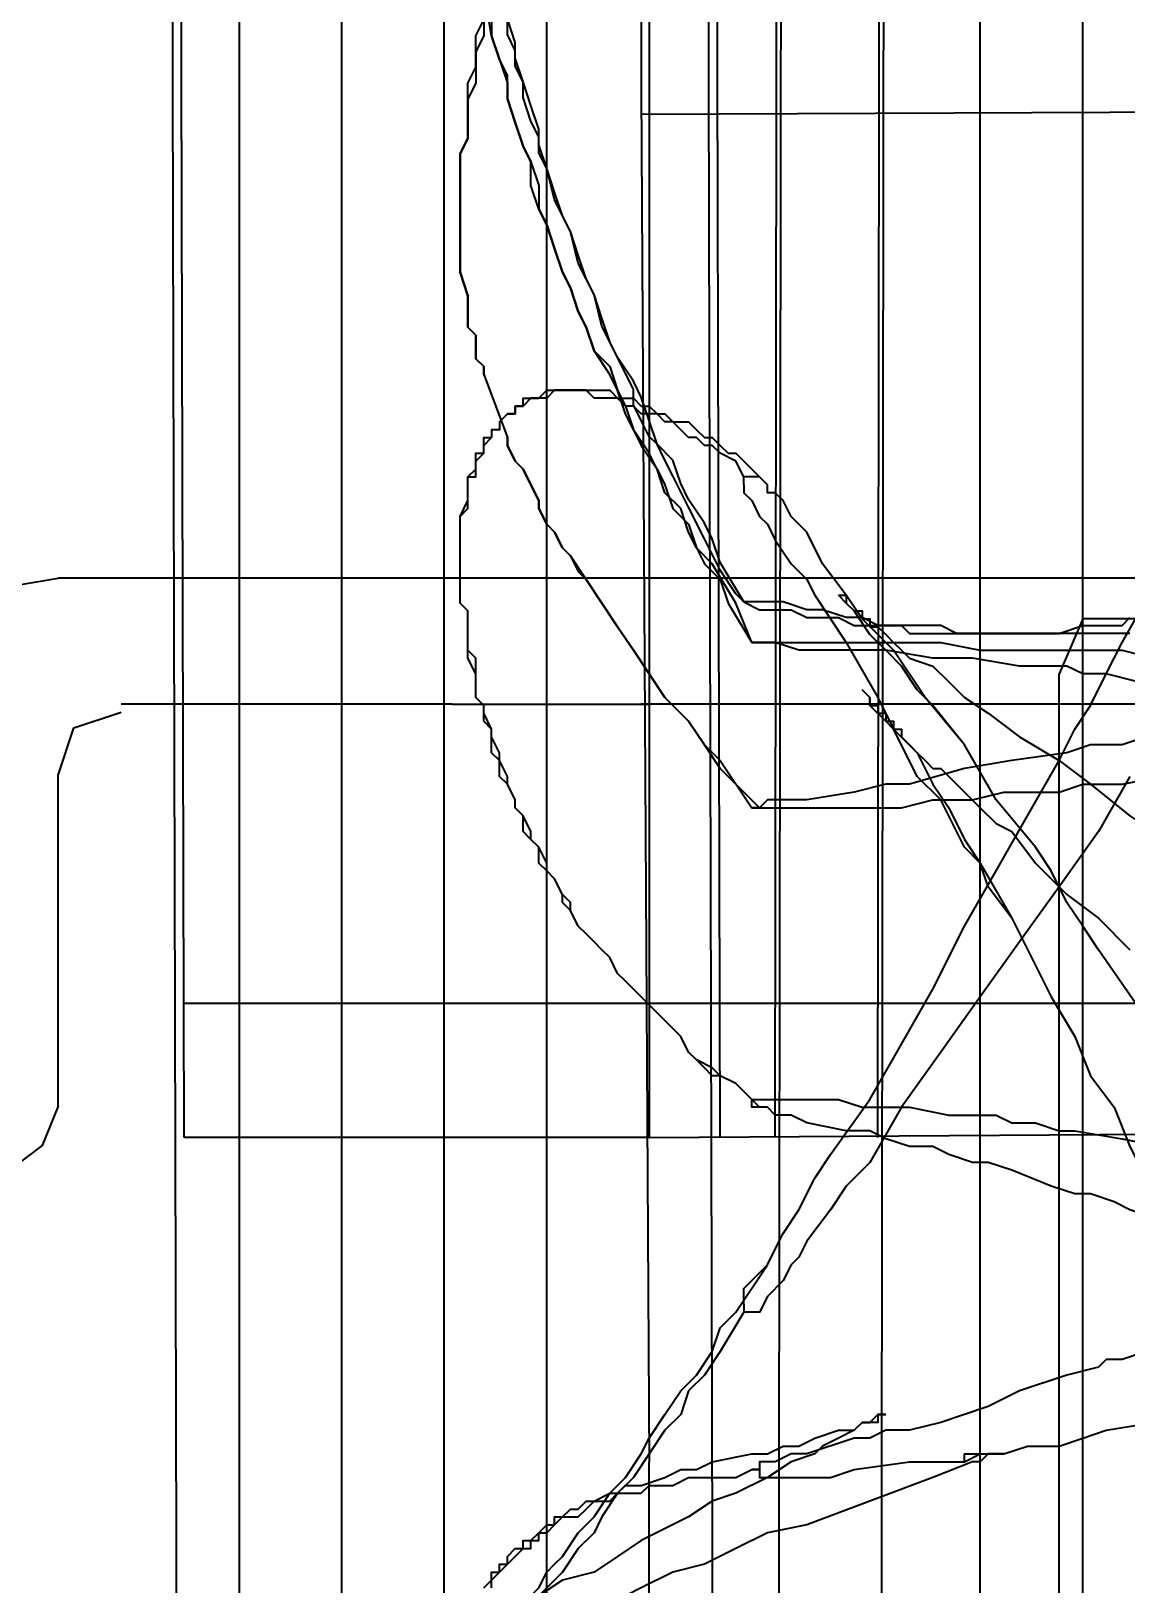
# Model space of a CAD drawing. Header units: millimetres. Extents: x 88585 to 99951, y -167251 to -159927.
# Drawn here: x 91594.8 to 91686.1, y -164252.1 to -164122.7 of the extents above; entities that cross this region are included whole.
import ezdxf

# ---------------------------------------------------------------- set-up
doc = ezdxf.new("R2010")
doc.units = ezdxf.units.MM
doc.header["$LTSCALE"] = 13
doc.layers.add('1', color=4, linetype='Continuous')
doc.layers.add('标注、文本', color=3, linetype='Continuous', lineweight=25)
doc.styles.get("Standard").update_dxf_attribs({"font": 'gbenor.shx', "bigfont": 'gbcbig.shx'})
doc.dimstyles.new('1-15', dxfattribs={"dimscale": 14, "dimtxt": 3.5, "dimasz": 2, "dimexe": 1.5, "dimexo": 0.5, "dimgap": 0.5, "dimtad": 1, "dimtoh": 1, "dimdec": 1, "dimdsep": 46, "dimtxsty": 'Standard', "dimcen": 2.5, "dimclrd": 3, "dimclre": 3, "dimclrt": 3, "dimadec": 0, "dimazin": 2, "dimtfac": 1, "dimtdec": 1, "dimtmove": 0, "dimatfit": 2, "dimfxl": 1, "dimarcsym": 0})

# ---------------------------------------------------------------- blocks, each defined once
blk = doc.blocks.new('A$C6BCA710F')
at = {"layer": '1'}
for points in [[(10.51, 523.3), (9.19, 526.58), (6.57, 528.55), (3.94, 528.55), (1.31, 526.58), (0, 523.3)], [(21.01, 525.93), (19.7, 5.25)], [(59.75, 525.93), (21.01, 525.93)], [(25.61, 525.93), (25.61, 5.25)], [(34.14, 525.93), (34.14, 5.25)], [(42.68, 525.93), (42.68, 5.25)], [(51.21, 525.93), (51.21, 5.25)], [(59.75, 378.85), (59.75, 525.93), (155.61, 525.27)], [(65.66, 525.93), (64.35, 5.25)], [(70.25, 525.93), (70.91, 5.25)], [(78.79, 525.93), (79.45, 5.25)], [(87.33, 525.93), (87.33, 5.25)], [(95.86, 525.93), (95.86, 5.25)], [(10.51, 523.3), (10.51, 495.72)], [(59.75, 514.76), (21.01, 514.76)], [(155.61, 514.76), (59.75, 514.76)], [(10.51, 495.72), (11.82, 491.78), (15.76, 490.47)], [(0, 489.81), (0.66, 485.87), (3.28, 482.59), (6.57, 479.97), (10.51, 479.31)], [(43.33, 489.81), (15.76, 489.81)], [(43.33, 489.81), (59.75, 489.81)], [(208.79, 489.81), (59.09, 489.81)], [(67.63, 481.28), (68.94, 481.94), (70.25, 481.94), (71.57, 481.94), (72.88, 482.59), (74.19, 482.59), (75.51, 482.59), (76.82, 483.25), (78.13, 483.25), (79.45, 483.25), (80.76, 483.25), (81.42, 483.91), (82.73, 483.91), (84.04, 483.91), (85.36, 483.91), (86.67, 483.91), (87.98, 483.91)], [(93.89, 483.91), (91.92, 483.91), (90.61, 483.91), (88.64, 483.91), (87.33, 483.91), (85.36, 483.91), (84.04, 483.25), (82.07, 483.25), (80.76, 483.25), (78.79, 483.25), (77.48, 482.59), (76.16, 482.59), (74.19, 481.94), (72.88, 481.94), (70.91, 481.28), (69.6, 481.28), (68.94, 481.28), (68.29, 481.28), (67.63, 481.28)], [(87.98, 483.91), (89.3, 483.91), (90.61, 483.91), (91.92, 483.91), (93.24, 483.91), (93.89, 483.91), (95.86, 483.25), (96.52, 483.25), (97.17, 483.25), (98.49, 483.25), (99.14, 483.25), (99.8, 482.59)], [(93.89, 483.91), (87.98, 483.91)], [(99.8, 483.91), (97.83, 483.91), (95.86, 483.91), (93.89, 483.91)], [(67.63, 481.28), (66.97, 480.62), (65.66, 478.65), (64.35, 476.03), (63.03, 473.4), (61.72, 470.77), (61.06, 469.46), (60.41, 468.15), (59.75, 467.49), (59.09, 466.18), (58.44, 464.86), (58.44, 463.55), (57.78, 462.24), (57.12, 460.92), (55.81, 458.3), (55.15, 455.67), (53.84, 453.05), (53.18, 450.42), (51.87, 447.79), (51.21, 445.17), (50.56, 443.85), (50.56, 442.54), (49.9, 441.23), (49.24, 439.26), (49.24, 437.94), (48.59, 436.63), (48.59, 435.32), (47.93, 434), (47.93, 432.69)], [(67.63, 481.28), (65.66, 478), (65, 476.03), (64.35, 474.71), (63.03, 472.74), (62.38, 471.43), (61.72, 469.46), (60.41, 468.15), (59.75, 466.18), (59.09, 464.21), (58.44, 462.89), (57.12, 460.92), (56.47, 459.61), (55.81, 457.64), (55.15, 455.67), (54.5, 454.36), (53.84, 452.39), (53.18, 450.42), (52.53, 449.11), (51.87, 447.14), (51.21, 445.17), (50.56, 443.2), (50.56, 441.88), (49.9, 439.91), (49.24, 437.94), (48.59, 435.97), (48.59, 434.66), (47.93, 432.69)], [(53.84, 479.31), (10.51, 479.31)], [(208.79, 479.31), (53.84, 479.31)], [(59.75, 378.85), (59.75, 263.95)], [(103.08, 229.81), (97.17, 221.27), (95.86, 219.3), (94.55, 217.33), (93.24, 214.7), (91.92, 212.73), (88.64, 208.79), (86.01, 204.2)], [(93.89, 315.16), (93.89, 262.63)], [(95.86, 314.51), (95.86, 261.98)], [(89.3, 263.29), (88.64, 263.29), (87.98, 263.29), (87.33, 263.95), (86.67, 263.95), (83.39, 265.26), (78.13, 267.23), (72.88, 269.2), (69.6, 269.86), (66.97, 271.17), (64.35, 272.48), (61.72, 273.14), (59.09, 274.45), (56.47, 275.77), (53.84, 277.08), (51.21, 277.74), (49.9, 278.39), (48.59, 279.05), (47.27, 279.71), (46.62, 280.36), (45.96, 280.36), (45.3, 280.36), (44.65, 280.36), (43.99, 279.71)], [(67.63, 251.47), (65.66, 254.76), (64.35, 256.73), (63.03, 258.04), (62.38, 260.01), (61.06, 261.32), (58.44, 265.26), (57.12, 266.57), (55.81, 268.54), (55.15, 269.86), (53.84, 271.17), (52.53, 273.14), (51.87, 273.8), (51.21, 274.45), (50.56, 275.11), (49.9, 276.42), (49.24, 277.08), (47.93, 277.74), (47.27, 278.39), (46.62, 279.05), (45.96, 279.71), (45.3, 279.71), (44.65, 279.71), (43.99, 279.71)], [(46.62, 274.45), (46.62, 273.8), (47.27, 273.14), (47.93, 272.48), (48.59, 271.83), (49.24, 271.17), (49.9, 271.17), (49.9, 270.51), (50.56, 270.51), (50.56, 269.86), (51.21, 269.86), (51.87, 269.2), (52.53, 268.54), (53.84, 268.54), (54.5, 267.89), (55.15, 267.23), (56.47, 267.23), (57.12, 266.57), (58.44, 266.57), (59.09, 266.57), (59.75, 265.92), (61.06, 265.92), (61.72, 265.92), (63.03, 265.26), (63.69, 265.26), (65, 265.26), (65.66, 265.26), (66.97, 265.26), (68.29, 264.6)], [(45.96, 274.45), (46.62, 273.8), (46.62, 273.14), (47.27, 273.14), (47.27, 272.48), (47.93, 272.48), (47.93, 271.83), (48.59, 271.17), (49.24, 271.17), (49.24, 270.51), (49.9, 270.51), (50.56, 269.86), (51.21, 269.2), (51.87, 269.2), (51.87, 268.54), (52.53, 268.54), (53.18, 267.89), (53.84, 267.89), (54.5, 267.23), (55.15, 267.23), (56.47, 266.57)], [(46.62, 277.74), (47.27, 277.74), (47.93, 277.08), (48.59, 276.42), (49.24, 275.77), (49.9, 275.11), (50.56, 274.45), (51.21, 273.14), (51.87, 272.48), (52.53, 271.83), (53.84, 269.86), (55.15, 268.54), (56.47, 266.57), (57.78, 265.26), (59.09, 263.29), (59.75, 261.98), (61.06, 260.01), (62.38, 258.04), (63.69, 256.73), (65, 254.76), (65.66, 252.79), (66.97, 251.47)], [(79.45, 260.01), (78.79, 260.01), (78.79, 260.67), (78.13, 260.67), (77.48, 260.67), (76.82, 261.32), (75.51, 261.98), (74.19, 262.63), (73.54, 263.29), (71.57, 263.95), (69.6, 265.26), (66.97, 266.57), (65, 267.23), (63.03, 268.54), (59.09, 270.51), (57.12, 271.83), (55.15, 273.14), (52.53, 273.8), (50.56, 275.11), (49.9, 275.77), (48.59, 276.42), (47.93, 277.08), (47.27, 277.74), (46.62, 277.74)], [(77.48, 199.6), (78.13, 200.26), (78.13, 200.92), (78.79, 200.92), (78.79, 201.57), (79.45, 201.57), (79.45, 202.23), (80.1, 202.23), (80.1, 202.89), (80.76, 202.89), (80.76, 203.54), (81.42, 204.2), (82.07, 204.86), (82.73, 205.51), (83.39, 206.17), (84.04, 206.17), (84.7, 206.83), (86.01, 208.14), (87.33, 209.45), (88.64, 210.76), (89.95, 211.42), (91.92, 214.05), (94.55, 216.67), (97.17, 218.64), (99.8, 221.27)], [(56.47, 266.57), (57.12, 266.57), (57.78, 265.92), (59.09, 265.92), (61.06, 265.26), (62.38, 264.6), (63.69, 264.6), (65, 263.95), (68.29, 263.29), (69.6, 263.29), (70.91, 262.63), (72.22, 262.63), (73.54, 261.98), (75.51, 261.32), (76.82, 261.32), (77.48, 260.67), (78.13, 260.67), (78.79, 260.01), (79.45, 260.01)], [(101.11, 254.76), (99.14, 255.41), (97.83, 255.41), (97.17, 256.07), (94.55, 256.73), (90.61, 258.04), (87.98, 259.35), (86.01, 260.01), (84.04, 260.67), (81.42, 261.32), (79.45, 261.32), (78.13, 261.98), (76.82, 261.98), (72.88, 263.29), (71.57, 263.29), (70.25, 263.95), (69.6, 263.95), (68.94, 263.95), (68.94, 264.6), (68.29, 264.6), (68.94, 264.6), (68.94, 265.26), (69.6, 265.26), (70.25, 265.26), (71.57, 265.26), (72.88, 265.26), (73.54, 265.26), (74.85, 265.26), (76.82, 264.6), (81.42, 263.95), (83.39, 263.95), (86.01, 263.95)], [(59.09, 149.7), (59.75, 263.95)], [(86.01, 263.95), (87.33, 263.29), (88.64, 263.29)], [(86.01, 263.95), (86.01, 263.29), (86.67, 263.29), (87.33, 263.29), (87.98, 263.29), (88.64, 263.29), (89.3, 263.29)], [(88.64, 263.29), (89.3, 263.29), (91.27, 262.63), (93.89, 262.63), (95.86, 261.98), (97.83, 261.32), (101.77, 260.67), (104.4, 260.67), (106.37, 260.01)], [(93.89, 262.63), (93.89, 198.29)], [(95.86, 261.98), (95.86, 193.69)], [(66.97, 251.47), (69.6, 247.53)], [(99.8, 206.83), (97.17, 211.42), (93.89, 216.02), (90.61, 220.61), (87.33, 225.21), (84.04, 229.81), (80.76, 234.4), (78.13, 239), (76.16, 240.97), (74.85, 242.94), (72.88, 245.56), (72.22, 246.88), (71.57, 247.53), (70.91, 248.85), (69.6, 250.16), (68.94, 251.47), (68.29, 251.47), (67.63, 251.47)], [(67.63, 250.82), (67.63, 251.47)], [(67.63, 250.82), (67.63, 249.5), (68.29, 248.85), (69.6, 247.53)], [(69.6, 247.53), (70.25, 246.22), (70.91, 244.91), (72.22, 242.94), (73.54, 240.31), (74.85, 238.34), (78.13, 233.75), (80.76, 229.15), (83.39, 224.55), (86.01, 219.3), (88.64, 214.7), (91.27, 210.11), (93.89, 205.51), (95.21, 202.89), (96.52, 200.92), (97.83, 198.29), (99.14, 195.66), (101.77, 191.07)], [(103.08, 244.25), (101.77, 243.59), (99.8, 242.94), (98.49, 242.28), (96.52, 241.62), (95.21, 241.62), (93.24, 240.97), (89.95, 239.65), (87.98, 239), (86.67, 239), (84.7, 238.34), (83.39, 237.68), (81.42, 237.68), (79.45, 237.03), (78.13, 236.37), (76.16, 236.37)], [(77.48, 234.4), (81.42, 234.4), (84.7, 235.06), (86.67, 235.06), (88.64, 235.06), (89.95, 235.71), (91.92, 235.71), (93.89, 236.37), (95.21, 236.37), (99.14, 237.03), (102.43, 237.68), (104.4, 238.34), (106.37, 238.34), (105.71, 239.65), (105.05, 239.65), (105.05, 240.31), (104.4, 240.97), (103.74, 242.28), (103.74, 242.94), (103.74, 243.59), (103.08, 244.25)], [(81.42, 196.98), (83.39, 197.63), (84.7, 198.95), (86.01, 200.26), (87.98, 201.57), (90.61, 203.54), (93.89, 205.51), (96.52, 207.48), (99.8, 210.11), (105.71, 214.05), (108.99, 216.02), (111.62, 217.99), (114.9, 219.96), (117.53, 221.93), (120.81, 224.55), (123.44, 226.52), (129.35, 231.12), (133.29, 233.75), (135.26, 235.71), (137.23, 237.03), (138.54, 239), (140.51, 240.31), (144.45, 243.59)], [(89.95, 218.64), (93.24, 225.21), (95.21, 228.49), (96.52, 231.78), (98.49, 234.4), (99.8, 237.68), (103.08, 244.25)], [(76.16, 236.37), (72.88, 235.71), (71.57, 235.06), (70.91, 235.06), (70.25, 235.06), (69.6, 234.4), (68.94, 234.4)], [(68.94, 234.4), (68.29, 234.4), (68.29, 233.75), (66.97, 232.43), (65.66, 231.78), (65, 231.12), (63.69, 230.46), (63.03, 229.81), (62.38, 228.49), (61.72, 227.84), (61.06, 227.18), (60.41, 226.52), (59.75, 225.87), (59.09, 225.21), (58.44, 224.55), (57.78, 223.9), (57.12, 223.24), (56.47, 221.93), (55.81, 221.27), (55.15, 220.61), (54.5, 219.96), (53.84, 219.3), (53.18, 217.99), (53.18, 217.33), (52.53, 216.67), (51.87, 215.36), (51.21, 214.7), (51.21, 214.05), (50.56, 212.73), (49.9, 212.08), (49.9, 211.42), (49.24, 210.11), (48.59, 209.45), (48.59, 208.79), (47.93, 207.48), (47.93, 206.83), (47.27, 205.51), (47.27, 204.86), (46.62, 203.54), (46.62, 202.89), (45.96, 201.57), (45.96, 200.92), (45.3, 200.26), (45.3, 198.95), (45.3, 198.29), (45.3, 196.98), (44.65, 196.32), (44.65, 195.01), (44.65, 194.35), (44.65, 193.04), (43.99, 192.38), (43.99, 191.07), (43.99, 190.41), (43.99, 189.1), (43.99, 187.78), (43.99, 187.13), (43.99, 185.81), (43.99, 185.16), (44.65, 183.84), (44.65, 183.19), (44.65, 182.53), (44.65, 181.87), (45.3, 181.87), (45.3, 181.22), (45.3, 180.56), (45.96, 179.9), (45.96, 179.25), (46.62, 178.59)], [(68.29, 233.75), (68.94, 233.75), (70.25, 233.75), (70.91, 233.75), (72.22, 233.75), (72.88, 233.75), (73.54, 233.75), (75.51, 233.75), (77.48, 234.4)], [(68.94, 234.4), (68.29, 233.75)], [(68.29, 233.75), (66.97, 232.43), (65.66, 231.78), (65, 231.78), (64.35, 231.12), (63.69, 230.46), (63.03, 229.81), (62.38, 228.49), (61.72, 227.84), (61.06, 227.18), (60.41, 226.52), (59.75, 225.87), (59.09, 225.21), (58.44, 224.55), (57.78, 223.9), (57.12, 223.24), (56.47, 221.93), (55.81, 221.27), (55.15, 220.61), (54.5, 219.96), (53.84, 219.3), (53.18, 217.99), (52.53, 217.33), (52.53, 216.67), (51.87, 215.36), (51.21, 214.7), (50.56, 214.05), (50.56, 212.73), (49.9, 212.08), (49.24, 211.42), (49.24, 210.11), (48.59, 209.45), (48.59, 208.79), (47.93, 207.48), (47.27, 206.83), (47.27, 205.51), (46.62, 204.86), (46.62, 204.2), (46.62, 202.89), (45.96, 202.23), (45.96, 200.92), (45.3, 200.26), (45.3, 198.95), (45.3, 198.29), (44.65, 196.98), (44.65, 196.32), (44.65, 195.01), (44.65, 194.35), (44.65, 193.04), (43.99, 192.38), (43.99, 191.07), (43.99, 190.41), (43.99, 189.1), (43.99, 188.44), (43.99, 187.13), (43.99, 186.47), (43.99, 185.16), (44.65, 184.5), (44.65, 183.19), (44.65, 182.53), (44.65, 181.87), (45.3, 181.22), (45.3, 180.56), (45.3, 179.9), (45.96, 179.9), (45.96, 179.25), (45.96, 178.59), (46.62, 178.59)], [(67.63, 182.53), (67.63, 183.19), (68.29, 183.84), (68.94, 185.16), (69.6, 185.81), (70.25, 187.13), (71.57, 189.1), (72.88, 190.41), (73.54, 191.72), (74.85, 193.69), (76.16, 195.66), (78.79, 200.26), (80.1, 202.89), (82.07, 204.86), (83.39, 207.48), (84.7, 209.45), (86.01, 212.08), (87.33, 214.05), (89.95, 218.64)], [(89.95, 218.64), (87.98, 216.02), (87.33, 214.05), (86.01, 212.73), (84.04, 208.79), (82.07, 206.83), (80.76, 204.2), (80.1, 202.89), (79.45, 202.23), (78.13, 200.92), (78.13, 200.26), (77.48, 199.6)], [(68.94, 209.45), (65.66, 206.17), (64.35, 204.2), (63.03, 202.23), (61.06, 200.26), (59.75, 198.29), (58.44, 196.32), (57.12, 194.35), (55.81, 192.38), (54.5, 190.41), (53.18, 188.44), (52.53, 187.78), (51.87, 186.47), (51.21, 185.81), (50.56, 184.5), (50.56, 183.84), (49.9, 182.53), (49.24, 181.22), (48.59, 180.56), (47.93, 179.25), (47.93, 178.59)], [(47.93, 178.59), (47.93, 179.25), (48.59, 180.56), (49.24, 181.22), (49.9, 182.53), (50.56, 183.84), (50.56, 184.5), (51.21, 185.81), (51.87, 186.47), (52.53, 187.78), (53.18, 188.44), (53.84, 189.75), (54.5, 190.41), (55.81, 192.38), (57.12, 194.35), (58.44, 196.32), (59.75, 198.29), (61.06, 200.26), (63.03, 202.23), (64.35, 204.2), (65.66, 205.51), (68.29, 209.45)], [(106.37, 206.83), (105.71, 206.17), (105.05, 205.51), (104.4, 204.86), (103.74, 204.2), (103.74, 203.54), (103.08, 202.89), (99.14, 204.2), (96.52, 204.2), (94.55, 204.86), (89.95, 205.51), (86.01, 206.17), (81.42, 207.48), (79.45, 207.48), (76.82, 208.14), (72.88, 208.79), (71.57, 208.79), (70.25, 208.79), (69.6, 208.79), (68.94, 209.45), (68.29, 209.45)], [(68.29, 209.45), (68.94, 209.45)], [(68.94, 209.45), (69.6, 209.45), (70.25, 209.45), (71.57, 209.45), (72.88, 209.45), (74.85, 209.45), (77.48, 209.45), (80.76, 209.45), (83.39, 208.79), (86.67, 208.79), (89.3, 208.14), (92.58, 208.14)], [(92.58, 208.14), (93.89, 208.14), (95.86, 207.48), (99.14, 207.48), (102.43, 206.83), (106.37, 206.83)], [(86.01, 204.2), (82.73, 200.26), (80.1, 196.32), (77.48, 193.69), (76.16, 191.72), (74.19, 189.1), (72.88, 186.47), (71.57, 185.16), (70.91, 183.84), (70.25, 183.19), (69.6, 183.19), (69.6, 182.53), (68.94, 181.87)], [(86.01, 204.2), (83.39, 200.92), (82.07, 199.6), (80.76, 197.63), (79.45, 196.32), (78.13, 195.01), (76.82, 193.04), (76.16, 192.38), (75.51, 191.72)], [(68.29, 195.66), (68.94, 195.66), (69.6, 195.66), (70.25, 195.66), (72.22, 195.66), (76.16, 195.66), (84.04, 195.66), (87.33, 196.32), (91.27, 196.32), (95.21, 196.32), (99.14, 196.32), (101.77, 196.98), (105.05, 196.98), (105.71, 196.98), (106.37, 196.98), (105.71, 196.98), (105.05, 197.63), (104.4, 197.63), (104.4, 198.29), (103.74, 198.29), (103.08, 198.95)], [(103.08, 198.95), (100.46, 198.95), (97.83, 198.29), (95.86, 198.29), (94.55, 197.63), (90.61, 197.63), (86.67, 196.98), (83.39, 196.98), (79.45, 196.32), (76.16, 196.32), (72.22, 196.32), (70.25, 195.66), (69.6, 195.66), (68.94, 195.66), (68.29, 195.66)], [(95.86, 193.69), (93.89, 198.29)], [(75.51, 191.72), (76.16, 191.72), (76.16, 192.38), (76.82, 193.04), (77.48, 193.04), (77.48, 193.69), (78.13, 193.69), (78.13, 194.35), (78.79, 194.35), (79.45, 195.01), (80.1, 195.66), (80.76, 196.32), (81.42, 196.98)], [(46.62, 143.79), (46.62, 145.11), (47.27, 147.08), (47.93, 149.05), (47.93, 150.36), (48.59, 152.33), (49.24, 154.3), (49.9, 155.61), (50.56, 157.58), (50.56, 159.55), (51.21, 160.86), (51.87, 162.83), (52.53, 164.8), (53.18, 166.12), (53.84, 168.09), (54.5, 169.4), (55.15, 171.37), (56.47, 172.68), (57.12, 174.65), (57.78, 175.97), (58.44, 177.94), (59.09, 179.25), (60.41, 181.22), (61.06, 182.53), (61.72, 184.5), (63.03, 185.81), (63.69, 187.78), (64.35, 189.1), (65.66, 190.41), (66.32, 192.38), (68.29, 195.66)], [(68.29, 195.66), (66.97, 192.38), (65, 189.1), (63.69, 187.78), (63.03, 186.47), (62.38, 184.5), (61.06, 183.19), (60.41, 181.22), (59.75, 179.9), (58.44, 177.94), (57.78, 176.62), (57.12, 174.65), (56.47, 173.34), (55.15, 171.37), (54.5, 169.4), (53.84, 168.09), (53.18, 166.12), (52.53, 164.8), (51.87, 162.83), (51.21, 160.86), (50.56, 159.55), (49.9, 157.58), (49.9, 155.61), (49.24, 154.3), (48.59, 152.33), (47.93, 150.36), (47.93, 148.39), (47.27, 147.08), (46.62, 145.11), (45.96, 141.17)], [(147.08, 193.69), (95.86, 193.69)], [(67.63, 182.53), (67.63, 181.87), (66.97, 180.56), (65.66, 179.9), (65, 179.25), (64.35, 179.25), (63.69, 178.59), (63.03, 178.59), (62.38, 177.94), (61.72, 177.28), (61.06, 177.28), (60.41, 176.62), (59.75, 176.62), (59.09, 176.62), (58.44, 175.97), (57.78, 175.97), (57.12, 175.31), (56.47, 175.31), (55.81, 175.31), (55.15, 175.31), (54.5, 174.65), (53.84, 174.65), (53.18, 174.65), (52.53, 174.65), (51.87, 174.65), (51.21, 175.31), (50.56, 175.31), (49.9, 175.31), (49.24, 175.97), (48.59, 175.97), (48.59, 176.62), (47.93, 176.62), (47.27, 177.28)], [(57.12, 175.31), (58.44, 175.31), (59.09, 175.97), (59.75, 175.97), (60.41, 176.62), (61.06, 176.62), (61.72, 177.28), (63.03, 177.28), (63.69, 177.94), (64.35, 178.59), (65, 178.59), (65.66, 179.25), (66.32, 179.9), (66.97, 179.9), (67.63, 180.56), (68.94, 181.87)], [(68.94, 181.87), (68.29, 181.87), (67.63, 181.87)], [(45.96, 173.34), (47.93, 178.59)], [(47.27, 177.28), (47.27, 177.94), (46.62, 177.94), (46.62, 178.59)], [(47.27, 177.28), (47.93, 176.62)], [(47.93, 176.62), (48.59, 176.62), (48.59, 175.97), (49.24, 175.97), (49.24, 175.31), (49.9, 175.31), (50.56, 175.31), (51.21, 174.65), (51.87, 174.65), (52.53, 174.65), (53.18, 174.65), (53.84, 174.65), (54.5, 174.65), (55.15, 174.65), (55.81, 174.65), (56.47, 174.65), (57.12, 175.31)], [(45.96, 143.79), (45.96, 145.11), (45.3, 146.42), (45.3, 147.73), (45.3, 149.05), (44.65, 150.36), (44.65, 152.33), (44.65, 153.64), (43.99, 154.95), (43.99, 156.27), (43.99, 157.58), (43.99, 159.55), (43.99, 160.86), (43.99, 162.18), (43.99, 163.49), (43.99, 164.8), (44.65, 166.77), (44.65, 167.43), (44.65, 168.09), (44.65, 168.74), (44.65, 169.4), (45.3, 170.06), (45.3, 170.71), (45.3, 171.37), (45.3, 172.03), (45.96, 172.68), (45.96, 173.34)], [(45.96, 173.34), (45.96, 172.68), (45.3, 172.03), (45.3, 171.37), (45.3, 170.71), (45.3, 170.06), (44.65, 169.4), (44.65, 168.74), (44.65, 168.09), (44.65, 167.43), (44.65, 166.77), (43.99, 164.8), (43.99, 163.49), (43.99, 162.18), (43.99, 160.86), (43.99, 159.55), (43.99, 157.58), (43.99, 156.27), (43.99, 154.95), (44.65, 153.64), (44.65, 152.33), (44.65, 150.36), (44.65, 149.05), (45.3, 147.73), (45.3, 146.42), (45.3, 145.11), (45.96, 143.79)], [(208.79, 151.02), (59.09, 151.67)], [(59.09, 5.25), (59.09, 149.7)]]:
    blk.add_lwpolyline(points, dxfattribs=at)
blk = doc.blocks.new('*D859')
at = {"layer": 'Defpoints', "color": 0}
for p in [(91994.33, -163568.77), (91994.33, -163897.11), (89816.59, -165461.75)]:
    blk.add_point(p, dxfattribs=at)
at = {"layer": '标注、文本', "color": 3, "lineweight": -2}
for p, q in [((89816.59, -165454.75), (89816.59, -163547.77)), ((91994.33, -163890.11), (91994.33, -163547.77)), ((89844.59, -163568.77), (91966.33, -163568.77))]:
    blk.add_line(p, q, dxfattribs=at)
at = {"layer": '标注、文本', "color": 3}
for points in [[(89844.59, -163564.11), (89844.59, -163573.44), (89816.59, -163568.77)], [(91966.33, -163564.11), (91966.33, -163573.44), (91994.33, -163568.77)]]:
    blk.add_solid(points, dxfattribs=at)
at = {"layer": '标注、文本', "color": 3, "insert": (90905.46, -163537.27), "char_height": 49, "attachment_point": 5}
blk.add_mtext('2178', dxfattribs=at)

msp = doc.modelspace()

# ---------------------------------------------------------------- block references
at = {"layer": '1', "xscale": -1, "rotation": 180}
for p in [(91586.59, -163688.973), (91586.59, -163977.973)]:
    msp.add_blockref('A$C6BCA710F', p, dxfattribs=at)

# ---------------------------------------------------------------- dimensions: what is measured, and where the dimension line sits
at = {"layer": '标注、文本'}
dim = msp.add_linear_dim(base=(91994.331, -163568.772), p1=(89816.59, -165461.752), p2=(91994.331, -163897.113), dimstyle='1-15', override={"dimdec": 0}, dxfattribs=at)
dim.commit()
dim.dimension.update_dxf_attribs({"geometry": '*D859', "text_midpoint": (90905.461, -163537.272)})

doc.saveas('drawing.dxf')
